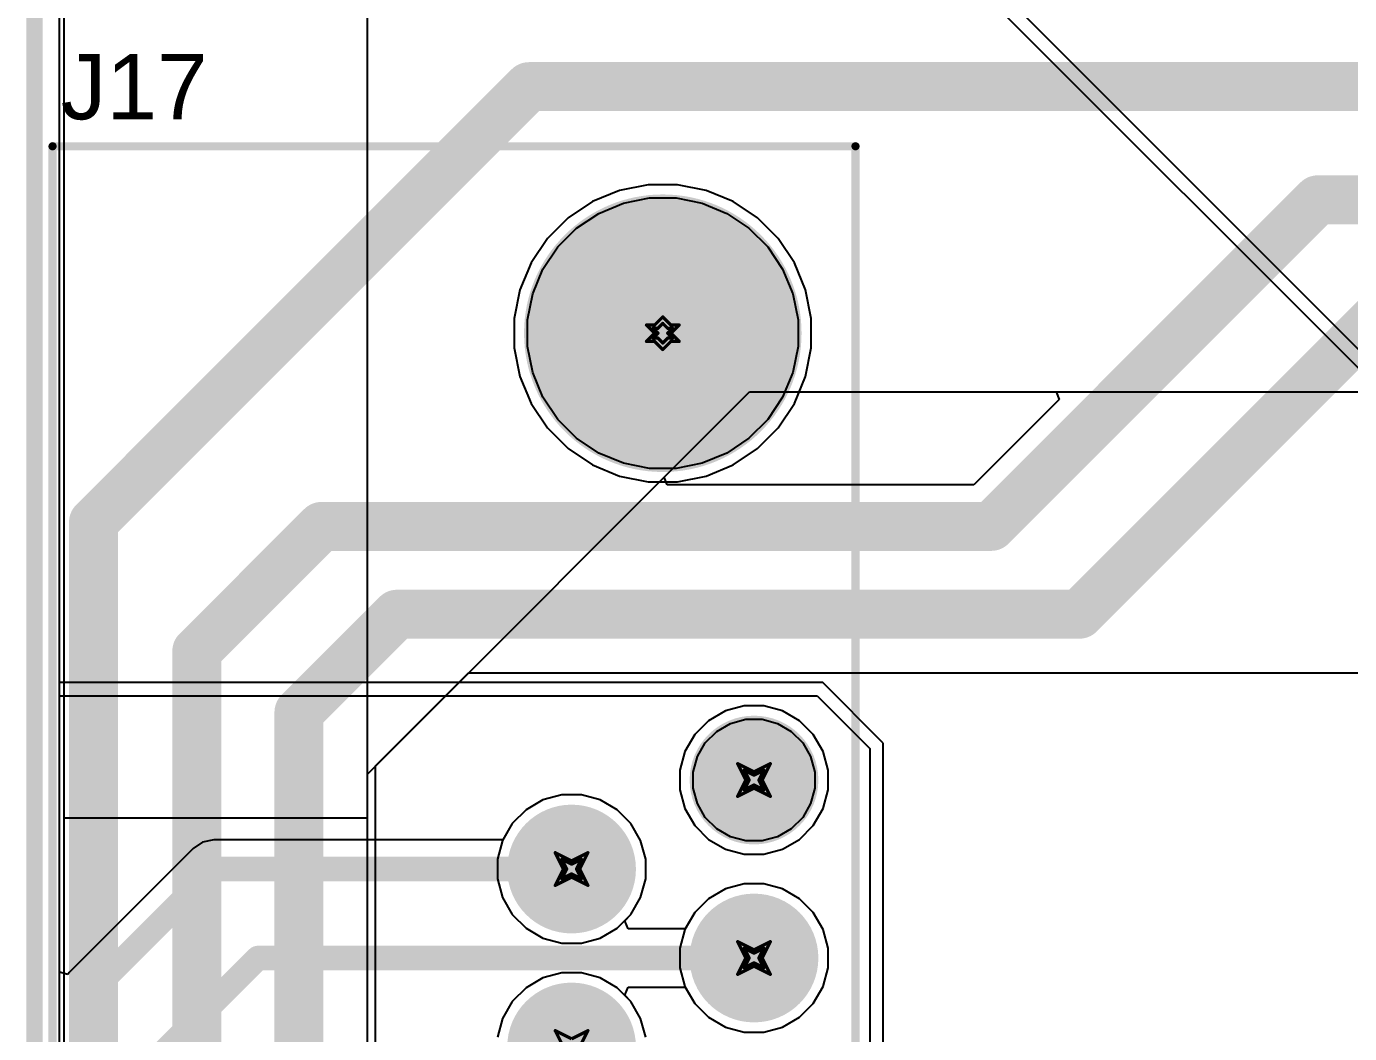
# Model space of a CAD drawing. Header units: inches. Extents: x -7 to 5163, y -3 to 5149.
# Drawn here: x -3.3 to 17.29, y 159.82 to 175.49 of the extents above; entities that cross this region are included whole.
import ezdxf

# ---------------------------------------------------------------- set-up
doc = ezdxf.new("R2010")
doc.units = ezdxf.units.IN
for name, color, linetype in [('Board Outline', 216, 'Continuous'), ('Bottom Layer', 5, 'Continuous'), ('Bottom Solder', 6, 'Continuous'), ('Drill Drawing', 1, 'Continuous'), ('GND', 76, 'Continuous'), ('Multi-Layer', 9, 'Continuous'), ('Pad Holes', 156, 'Continuous'), ('PWR', 16, 'Continuous'), ('Top Layer', 1, 'Continuous'), ('Top Overlay', 2, 'Continuous'), ('Top Solder', 216, 'Continuous')]:
    doc.layers.add(name, color=color, linetype=linetype)
doc.styles.add('Arial', font='', dxfattribs={"height": 0.2})
doc.styles.get('Arial').set_extended_font_data('Arial')

# ---------------------------------------------------------------- blocks, each defined once
blk = doc.blocks.new('A_DF_09_A_KG_T2S_57')
at = {"layer": 'Bottom Layer'}
h = blk.add_hatch(color=5, dxfattribs=at)
edge = h.paths.add_edge_path()
edge.add_arc((-5.54, 1.42), 0.9, 0, 360)
h = blk.add_hatch(color=5, dxfattribs=at)
edge = h.paths.add_edge_path()
edge.add_arc((-2.77, 1.42), 0.9, 0, 360)
h = blk.add_hatch(color=5, dxfattribs=at)
edge = h.paths.add_edge_path()
edge.add_arc((-12.495, 0), 2.058, 0, 360)
h = blk.add_hatch(color=5, dxfattribs=at)
edge = h.paths.add_edge_path()
edge.add_arc((-4.155, -1.42), 0.9, 0, 360)
h = blk.add_hatch(color=5, dxfattribs=at)
edge = h.paths.add_edge_path()
edge.add_arc((-1.385, -1.42), 0.9, 0, 360)
at = {"layer": 'Bottom Solder'}
h = blk.add_hatch(color=6, dxfattribs=at)
edge = h.paths.add_edge_path()
edge.add_arc((-5.54, 1.42), 1.002, 0, 360)
h = blk.add_hatch(color=6, dxfattribs=at)
edge = h.paths.add_edge_path()
edge.add_arc((-2.77, 1.42), 1.002, 0, 360)
h = blk.add_hatch(color=6, dxfattribs=at)
edge = h.paths.add_edge_path()
edge.add_arc((-12.495, 0), 2.16, 0, 360)
h = blk.add_hatch(color=6, dxfattribs=at)
edge = h.paths.add_edge_path()
edge.add_arc((-4.155, -1.42), 1.002, 0, 360)
h = blk.add_hatch(color=6, dxfattribs=at)
edge = h.paths.add_edge_path()
edge.add_arc((-1.385, -1.42), 1.002, 0, 360)
at = {"layer": 'GND'}
h = blk.add_hatch(color=76, dxfattribs=at)
edge = h.paths.add_edge_path()
edge.add_arc((-5.54, 1.42), 0.9, 0, 360)
h = blk.add_hatch(color=76, dxfattribs=at)
edge = h.paths.add_edge_path()
edge.add_arc((-2.77, 1.42), 0.9, 0, 360)
h = blk.add_hatch(color=76, dxfattribs=at)
edge = h.paths.add_edge_path()
edge.add_arc((-12.495, 0), 2.058, 0, 360)
h = blk.add_hatch(color=76, dxfattribs=at)
edge = h.paths.add_edge_path()
edge.add_arc((-4.155, -1.42), 0.9, 0, 360)
h = blk.add_hatch(color=76, dxfattribs=at)
edge = h.paths.add_edge_path()
edge.add_arc((-1.385, -1.42), 0.9, 0, 360)
at = {"layer": 'Multi-Layer'}
h = blk.add_hatch(color=9, dxfattribs=at)
edge = h.paths.add_edge_path()
edge.add_arc((-5.54, 1.42), 0.9, 0, 360)
h = blk.add_hatch(color=9, dxfattribs=at)
edge = h.paths.add_edge_path()
edge.add_arc((-2.77, 1.42), 0.9, 0, 360)
h = blk.add_hatch(color=9, dxfattribs=at)
edge = h.paths.add_edge_path()
edge.add_arc((-12.495, 0), 2.058, 0, 360)
h = blk.add_hatch(color=9, dxfattribs=at)
edge = h.paths.add_edge_path()
edge.add_arc((-4.155, -1.42), 0.9, 0, 360)
h = blk.add_hatch(color=9, dxfattribs=at)
edge = h.paths.add_edge_path()
edge.add_arc((-1.385, -1.42), 0.9, 0, 360)
at = {"layer": 'Pad Holes'}
h = blk.add_hatch(color=7, dxfattribs=at)
edge = h.paths.add_edge_path()
edge.add_arc((-5.54, 1.42), 0.525, 0, 360)
h = blk.add_hatch(color=7, dxfattribs=at)
edge = h.paths.add_edge_path()
edge.add_arc((-2.77, 1.42), 0.525, 0, 360)
h = blk.add_hatch(color=7, dxfattribs=at)
edge = h.paths.add_edge_path()
edge.add_arc((-12.495, 0), 1.55, 0, 360)
h = blk.add_hatch(color=7, dxfattribs=at)
edge = h.paths.add_edge_path()
edge.add_arc((-4.155, -1.42), 0.525, 0, 360)
h = blk.add_hatch(color=7, dxfattribs=at)
edge = h.paths.add_edge_path()
edge.add_arc((-1.385, -1.42), 0.525, 0, 360)
at = {"layer": 'PWR'}
h = blk.add_hatch(color=16, dxfattribs=at)
edge = h.paths.add_edge_path()
edge.add_arc((-5.54, 1.42), 0.9, 0, 360)
h = blk.add_hatch(color=16, dxfattribs=at)
edge = h.paths.add_edge_path()
edge.add_arc((-2.77, 1.42), 0.9, 0, 360)
h = blk.add_hatch(color=16, dxfattribs=at)
edge = h.paths.add_edge_path()
edge.add_arc((-12.495, 0), 2.058, 0, 360)
h = blk.add_hatch(color=16, dxfattribs=at)
edge = h.paths.add_edge_path()
edge.add_arc((-4.155, -1.42), 0.9, 0, 360)
h = blk.add_hatch(color=16, dxfattribs=at)
edge = h.paths.add_edge_path()
edge.add_arc((-1.385, -1.42), 0.9, 0, 360)
at = {"layer": 'Top Layer'}
h = blk.add_hatch(color=1, dxfattribs=at)
edge = h.paths.add_edge_path()
edge.add_arc((-5.54, 1.42), 0.9, 0, 360)
h = blk.add_hatch(color=1, dxfattribs=at)
edge = h.paths.add_edge_path()
edge.add_arc((-2.77, 1.42), 0.9, 0, 360)
h = blk.add_hatch(color=1, dxfattribs=at)
edge = h.paths.add_edge_path()
edge.add_arc((-12.495, 0), 2.058, 0, 360)
h = blk.add_hatch(color=1, dxfattribs=at)
edge = h.paths.add_edge_path()
edge.add_arc((-4.155, -1.42), 0.9, 0, 360)
h = blk.add_hatch(color=1, dxfattribs=at)
edge = h.paths.add_edge_path()
edge.add_arc((-1.385, -1.42), 0.9, 0, 360)
at = {"layer": 'Top Solder'}
h = blk.add_hatch(color=216, dxfattribs=at)
edge = h.paths.add_edge_path()
edge.add_arc((-5.54, 1.42), 1.002, 0, 360)
h = blk.add_hatch(color=216, dxfattribs=at)
edge = h.paths.add_edge_path()
edge.add_arc((-2.77, 1.42), 1.002, 0, 360)
h = blk.add_hatch(color=216, dxfattribs=at)
edge = h.paths.add_edge_path()
edge.add_arc((-12.495, 0), 2.16, 0, 360)
h = blk.add_hatch(color=216, dxfattribs=at)
edge = h.paths.add_edge_path()
edge.add_arc((-4.155, -1.42), 1.002, 0, 360)
h = blk.add_hatch(color=216, dxfattribs=at)
edge = h.paths.add_edge_path()
edge.add_arc((-1.385, -1.42), 1.002, 0, 360)
at = {"layer": 'Top Overlay'}
for points in [[(15.405, 3, 0.127, 0.127, 0), (-15.405, 3, 0.127, 0.127, 0)], [(-15.405, -9.5, 0.127, 0.127, 0), (-15.405, 3, 0.127, 0.127, 0)], [(15.405, -9.5, 0.127, 0.127, 0), (-15.405, -9.5, 0.127, 0.127, 0)]]:
    blk.add_lwpolyline(points, format="xyseb", dxfattribs=at)
for points in [[(-15.437, 3, 0.0635, 0.0635, 1), (-15.373, 3, 0.0635, 0.0635, 1)], [(-15.437, 3, 0.0635, 0.0635, 1), (-15.373, 3, 0.0635, 0.0635, 1)], [(-15.437, -9.5, 0.0635, 0.0635, 1), (-15.373, -9.5, 0.0635, 0.0635, 1)], [(-15.437, -9.5, 0.0635, 0.0635, 1), (-15.373, -9.5, 0.0635, 0.0635, 1)]]:
    blk.add_lwpolyline(points, format="xyseb", close=True, dxfattribs=at)

msp = doc.modelspace()

# ---------------------------------------------------------------- linework, layer by layer
at = {"layer": 'Board Outline'}
msp.add_lwpolyline([(-3.175, 1.629, 0.254, 0.254, 0), (-3.175, 185.698, 0.254, 0.254, 0)], format="xyseb", dxfattribs=at)
at = {"layer": 'Bottom Layer'}
for p, q in [((-2.718, 176.327), (-2.718, 106.718)), ((2.007, 106.718), (2.007, 176.327)), ((-2.718, 176.276), (-2.718, 163.174)), ((2.007, 163.855), (7.954, 169.803)), ((6.626, 168.475), (7.954, 169.803)), ((7.954, 169.803), (11.989, 169.803)), ((7.954, 169.803), (11.989, 169.803)), ((11.989, 169.803), (21.971, 169.803)), ((11.989, 169.803), (12.728, 169.803)), ((12.728, 169.803), (12.777, 169.686)), ((12.777, 169.686), (11.448, 168.357)), ((6.674, 168.357), (6.626, 168.475)), ((11.448, 168.357), (6.674, 168.357)), ((2.134, 163.982), (3.581, 165.43)), ((3.581, 165.43), (18.009, 165.43)), ((7.579, 164.837), (7.315, 164.685)), ((7.872, 164.916), (7.579, 164.837)), ((8.176, 164.916), (7.872, 164.916)), ((8.469, 164.837), (8.176, 164.916)), ((8.733, 164.685), (8.469, 164.837)), ((7.315, 164.685), (7.101, 164.471)), ((7.443, 164.52), (7.659, 164.644)), ((7.659, 164.644), (7.899, 164.709)), ((7.899, 164.709), (8.149, 164.709)), ((8.149, 164.709), (8.389, 164.644)), ((8.389, 164.644), (8.605, 164.52)), ((8.947, 164.471), (8.733, 164.685)), ((7.101, 164.471), (6.949, 164.207)), ((7.266, 164.343), (7.443, 164.52)), ((8.605, 164.52), (8.782, 164.343)), ((9.099, 164.207), (8.947, 164.471)), ((6.949, 164.207), (6.87, 163.914)), ((7.142, 164.127), (7.266, 164.343)), ((8.782, 164.343), (8.906, 164.127)), ((9.178, 163.914), (9.099, 164.207)), ((2.134, 148.234), (2.134, 163.982)), ((7.077, 163.887), (7.142, 164.127)), ((8.906, 164.127), (8.971, 163.887)), ((2.007, 163.174), (2.007, 163.855)), ((6.87, 163.914), (6.87, 163.61)), ((7.077, 163.637), (7.077, 163.887)), ((8.971, 163.887), (8.971, 163.637)), ((9.178, 163.61), (9.178, 163.914)), ((6.87, 163.61), (6.949, 163.317)), ((7.142, 163.397), (7.077, 163.637)), ((8.971, 163.637), (8.906, 163.397)), ((9.099, 163.317), (9.178, 163.61)), ((4.739, 163.452), (4.475, 163.3)), ((5.032, 163.531), (4.739, 163.452)), ((5.336, 163.531), (5.032, 163.531)), ((5.629, 163.452), (5.336, 163.531)), ((5.893, 163.3), (5.629, 163.452)), ((7.266, 163.181), (7.142, 163.397)), ((8.906, 163.397), (8.782, 163.181)), ((-2.718, 163.174), (2.007, 163.174)), ((4.475, 163.3), (4.261, 163.086)), ((6.107, 163.086), (5.893, 163.3)), ((6.949, 163.317), (7.101, 163.053)), ((7.443, 163.004), (7.266, 163.181)), ((8.782, 163.181), (8.605, 163.004)), ((8.947, 163.053), (9.099, 163.317)), ((4.261, 163.086), (4.109, 162.822)), ((6.259, 162.822), (6.107, 163.086)), ((7.101, 163.053), (7.315, 162.839)), ((7.659, 162.88), (7.443, 163.004)), ((8.605, 163.004), (8.389, 162.88)), ((8.733, 162.839), (8.947, 163.053)), ((4.109, 162.822), (4.03, 162.529)), ((6.338, 162.529), (6.259, 162.822)), ((7.315, 162.839), (7.579, 162.687)), ((7.899, 162.815), (7.659, 162.88)), ((8.149, 162.815), (7.899, 162.815)), ((8.389, 162.88), (8.149, 162.815)), ((8.469, 162.687), (8.733, 162.839)), ((4.03, 162.529), (4.03, 162.225)), ((6.338, 162.225), (6.338, 162.529)), ((7.579, 162.687), (7.872, 162.608)), ((7.872, 162.608), (8.176, 162.608)), ((8.176, 162.608), (8.469, 162.687)), ((4.03, 162.225), (4.109, 161.932)), ((6.259, 161.932), (6.338, 162.225)), ((7.872, 162.146), (7.579, 162.067)), ((8.176, 162.146), (7.872, 162.146)), ((8.469, 162.067), (8.176, 162.146)), ((4.109, 161.932), (4.261, 161.668)), ((6.107, 161.668), (6.259, 161.932)), ((7.315, 161.915), (7.101, 161.701)), ((7.579, 162.067), (7.315, 161.915)), ((8.733, 161.915), (8.469, 162.067)), ((8.947, 161.701), (8.733, 161.915)), ((7.101, 161.701), (6.949, 161.437)), ((9.099, 161.437), (8.947, 161.701)), ((4.261, 161.668), (4.475, 161.454)), ((5.893, 161.454), (6.107, 161.668)), ((4.475, 161.454), (4.739, 161.302)), ((4.739, 161.302), (5.032, 161.223)), ((5.336, 161.223), (5.629, 161.302)), ((5.629, 161.302), (5.893, 161.454)), ((6.949, 161.437), (6.87, 161.144)), ((9.178, 161.144), (9.099, 161.437)), ((5.032, 161.223), (5.336, 161.223)), ((6.87, 161.144), (6.87, 160.84)), ((9.178, 160.84), (9.178, 161.144)), ((4.739, 160.682), (4.475, 160.53)), ((5.032, 160.761), (4.739, 160.682)), ((5.336, 160.761), (5.032, 160.761)), ((5.629, 160.682), (5.336, 160.761)), ((5.893, 160.53), (5.629, 160.682)), ((6.87, 160.84), (6.949, 160.547)), ((9.099, 160.547), (9.178, 160.84)), ((4.475, 160.53), (4.261, 160.316)), ((6.107, 160.316), (5.893, 160.53)), ((6.949, 160.547), (7.101, 160.283)), ((8.947, 160.283), (9.099, 160.547)), ((4.261, 160.316), (4.109, 160.052)), ((6.259, 160.052), (6.107, 160.316)), ((7.101, 160.283), (7.315, 160.069)), ((8.733, 160.069), (8.947, 160.283)), ((4.109, 160.052), (4.03, 159.759)), ((6.338, 159.759), (6.259, 160.052)), ((7.315, 160.069), (7.579, 159.917)), ((8.469, 159.917), (8.733, 160.069)), ((7.579, 159.917), (7.872, 159.838)), ((7.872, 159.838), (8.176, 159.838)), ((8.176, 159.838), (8.469, 159.917))]:
    msp.add_line(p, q, dxfattribs=at)
for points in [[(-2.259, 167.776, 0.762, 0.762, 0), (4.52, 174.555, 0.762, 0.762, 0)], [(4.52, 174.555, 0.762, 0.762, 0), (27.808, 174.555, 0.762, 0.762, 0)], [(11.717, 167.71, 0.762, 0.762, 0), (16.8, 172.793, 0.762, 0.762, 0)], [(16.8, 172.793, 0.762, 0.762, 0), (34.179, 172.793, 0.762, 0.762, 0)], [(13.089, 166.343, 0.762, 0.762, 0), (17.79, 171.044, 0.762, 0.762, 0)], [(-2.259, 106.894, 0.762, 0.762, 0), (-2.259, 167.776, 0.762, 0.762, 0)], [(-0.65, 165.768, 0.762, 0.762, 0), (1.291, 167.71, 0.762, 0.762, 0)], [(1.291, 167.71, 0.762, 0.762, 0), (11.717, 167.71, 0.762, 0.762, 0)], [(0.939, 164.817, 0.762, 0.762, 0), (2.466, 166.343, 0.762, 0.762, 0)], [(2.466, 166.343, 0.762, 0.762, 0), (13.089, 166.343, 0.762, 0.762, 0)], [(-0.65, 107.615, 0.762, 0.762, 0), (-0.65, 165.768, 0.762, 0.762, 0)], [(0.939, 108.098, 0.762, 0.762, 0), (0.939, 164.817, 0.762, 0.762, 0)]]:
    msp.add_lwpolyline(points, format="xyseb", dxfattribs=at)
for points in [[(4.33, 174.555, 0.381, 0.381, 1), (4.711, 174.555, 0.381, 0.381, 1)], [(4.33, 174.555, 0.381, 0.381, 1), (4.711, 174.555, 0.381, 0.381, 1)], [(16.609, 172.793, 0.381, 0.381, 1), (16.99, 172.793, 0.381, 0.381, 1)], [(16.609, 172.793, 0.381, 0.381, 1), (16.99, 172.793, 0.381, 0.381, 1)], [(-2.449, 167.776, 0.381, 0.381, 1), (-2.068, 167.776, 0.381, 0.381, 1)], [(-2.449, 167.776, 0.381, 0.381, 1), (-2.068, 167.776, 0.381, 0.381, 1)], [(1.101, 167.71, 0.381, 0.381, 1), (1.482, 167.71, 0.381, 0.381, 1)], [(1.101, 167.71, 0.381, 0.381, 1), (1.482, 167.71, 0.381, 0.381, 1)], [(11.526, 167.71, 0.381, 0.381, 1), (11.907, 167.71, 0.381, 0.381, 1)], [(11.526, 167.71, 0.381, 0.381, 1), (11.907, 167.71, 0.381, 0.381, 1)], [(2.275, 166.343, 0.381, 0.381, 1), (2.656, 166.343, 0.381, 0.381, 1)], [(2.275, 166.343, 0.381, 0.381, 1), (2.656, 166.343, 0.381, 0.381, 1)], [(12.899, 166.343, 0.381, 0.381, 1), (13.28, 166.343, 0.381, 0.381, 1)], [(12.899, 166.343, 0.381, 0.381, 1), (13.28, 166.343, 0.381, 0.381, 1)], [(-0.841, 165.768, 0.381, 0.381, 1), (-0.46, 165.768, 0.381, 0.381, 1)], [(-0.841, 165.768, 0.381, 0.381, 1), (-0.46, 165.768, 0.381, 0.381, 1)], [(0.749, 164.817, 0.381, 0.381, 1), (1.13, 164.817, 0.381, 0.381, 1)], [(0.749, 164.817, 0.381, 0.381, 1), (1.13, 164.817, 0.381, 0.381, 1)]]:
    msp.add_lwpolyline(points, format="xyseb", close=True, dxfattribs=at)
at = {"layer": 'Drill Drawing'}
for points in [[(6.477, 170.844, 0.0508, 0.0508, 0), (6.604, 170.971, 0.0508, 0.0508, 0)], [(6.604, 170.971, 0.0508, 0.0508, 0), (6.731, 170.844, 0.0508, 0.0508, 0)], [(6.35, 170.844, 0.0508, 0.0508, 0), (6.477, 170.717, 0.0508, 0.0508, 0)], [(6.35, 170.844, 0.0508, 0.0508, 0), (6.477, 170.844, 0.0508, 0.0508, 0)], [(6.452, 170.793, 0.0508, 0.0508, 0), (6.528, 170.717, 0.0508, 0.0508, 0)], [(6.452, 170.793, 0.0508, 0.0508, 0), (6.528, 170.793, 0.0508, 0.0508, 0)], [(6.528, 170.793, 0.0508, 0.0508, 0), (6.604, 170.869, 0.0508, 0.0508, 0)], [(6.604, 170.869, 0.0508, 0.0508, 0), (6.68, 170.793, 0.0508, 0.0508, 0)], [(6.68, 170.793, 0.0508, 0.0508, 0), (6.756, 170.793, 0.0508, 0.0508, 0)], [(6.68, 170.717, 0.0508, 0.0508, 0), (6.756, 170.793, 0.0508, 0.0508, 0)], [(6.731, 170.844, 0.0508, 0.0508, 0), (6.858, 170.844, 0.0508, 0.0508, 0)], [(6.731, 170.717, 0.0508, 0.0508, 0), (6.858, 170.844, 0.0508, 0.0508, 0)], [(6.35, 170.59, 0.0508, 0.0508, 0), (6.477, 170.717, 0.0508, 0.0508, 0)], [(6.35, 170.59, 0.0508, 0.0508, 0), (6.477, 170.59, 0.0508, 0.0508, 0)], [(6.452, 170.641, 0.0508, 0.0508, 0), (6.528, 170.717, 0.0508, 0.0508, 0)], [(6.452, 170.641, 0.0508, 0.0508, 0), (6.528, 170.641, 0.0508, 0.0508, 0)], [(6.477, 170.59, 0.0508, 0.0508, 0), (6.604, 170.463, 0.0508, 0.0508, 0)], [(6.528, 170.641, 0.0508, 0.0508, 0), (6.604, 170.565, 0.0508, 0.0508, 0)], [(6.604, 170.565, 0.0508, 0.0508, 0), (6.68, 170.641, 0.0508, 0.0508, 0)], [(6.604, 170.463, 0.0508, 0.0508, 0), (6.731, 170.59, 0.0508, 0.0508, 0)], [(6.68, 170.717, 0.0508, 0.0508, 0), (6.756, 170.641, 0.0508, 0.0508, 0)], [(6.68, 170.641, 0.0508, 0.0508, 0), (6.756, 170.641, 0.0508, 0.0508, 0)], [(6.731, 170.717, 0.0508, 0.0508, 0), (6.858, 170.59, 0.0508, 0.0508, 0)], [(6.731, 170.59, 0.0508, 0.0508, 0), (6.858, 170.59, 0.0508, 0.0508, 0)], [(7.77, 164.016, 0.0508, 0.0508, 0), (8.024, 163.889, 0.0508, 0.0508, 0)], [(7.77, 164.016, 0.0508, 0.0508, 0), (7.897, 163.762, 0.0508, 0.0508, 0)], [(8.024, 163.889, 0.0508, 0.0508, 0), (8.278, 164.016, 0.0508, 0.0508, 0)], [(8.151, 163.762, 0.0508, 0.0508, 0), (8.278, 164.016, 0.0508, 0.0508, 0)], [(7.77, 163.508, 0.0508, 0.0508, 0), (7.897, 163.762, 0.0508, 0.0508, 0)], [(7.872, 163.914, 0.0508, 0.0508, 0), (8.024, 163.838, 0.0508, 0.0508, 0)], [(7.872, 163.914, 0.0508, 0.0508, 0), (7.948, 163.762, 0.0508, 0.0508, 0)], [(7.872, 163.61, 0.0508, 0.0508, 0), (7.948, 163.762, 0.0508, 0.0508, 0)], [(8.024, 163.838, 0.0508, 0.0508, 0), (8.176, 163.914, 0.0508, 0.0508, 0)], [(8.1, 163.762, 0.0508, 0.0508, 0), (8.176, 163.914, 0.0508, 0.0508, 0)], [(8.1, 163.762, 0.0508, 0.0508, 0), (8.176, 163.61, 0.0508, 0.0508, 0)], [(8.151, 163.762, 0.0508, 0.0508, 0), (8.278, 163.508, 0.0508, 0.0508, 0)], [(7.77, 163.508, 0.0508, 0.0508, 0), (8.024, 163.635, 0.0508, 0.0508, 0)], [(7.872, 163.61, 0.0508, 0.0508, 0), (8.024, 163.686, 0.0508, 0.0508, 0)], [(8.024, 163.686, 0.0508, 0.0508, 0), (8.176, 163.61, 0.0508, 0.0508, 0)], [(8.024, 163.635, 0.0508, 0.0508, 0), (8.278, 163.508, 0.0508, 0.0508, 0)], [(4.93, 162.631, 0.0508, 0.0508, 0), (5.184, 162.504, 0.0508, 0.0508, 0)], [(4.93, 162.631, 0.0508, 0.0508, 0), (5.057, 162.377, 0.0508, 0.0508, 0)], [(5.032, 162.529, 0.0508, 0.0508, 0), (5.184, 162.453, 0.0508, 0.0508, 0)], [(5.032, 162.529, 0.0508, 0.0508, 0), (5.108, 162.377, 0.0508, 0.0508, 0)], [(5.184, 162.504, 0.0508, 0.0508, 0), (5.438, 162.631, 0.0508, 0.0508, 0)], [(5.184, 162.453, 0.0508, 0.0508, 0), (5.336, 162.529, 0.0508, 0.0508, 0)], [(5.26, 162.377, 0.0508, 0.0508, 0), (5.336, 162.529, 0.0508, 0.0508, 0)], [(5.311, 162.377, 0.0508, 0.0508, 0), (5.438, 162.631, 0.0508, 0.0508, 0)], [(4.93, 162.123, 0.0508, 0.0508, 0), (5.057, 162.377, 0.0508, 0.0508, 0)], [(5.032, 162.225, 0.0508, 0.0508, 0), (5.108, 162.377, 0.0508, 0.0508, 0)], [(5.032, 162.225, 0.0508, 0.0508, 0), (5.184, 162.301, 0.0508, 0.0508, 0)], [(5.184, 162.301, 0.0508, 0.0508, 0), (5.336, 162.225, 0.0508, 0.0508, 0)], [(5.26, 162.377, 0.0508, 0.0508, 0), (5.336, 162.225, 0.0508, 0.0508, 0)], [(5.311, 162.377, 0.0508, 0.0508, 0), (5.438, 162.123, 0.0508, 0.0508, 0)], [(4.93, 162.123, 0.0508, 0.0508, 0), (5.184, 162.25, 0.0508, 0.0508, 0)], [(5.184, 162.25, 0.0508, 0.0508, 0), (5.438, 162.123, 0.0508, 0.0508, 0)], [(7.77, 161.246, 0.0508, 0.0508, 0), (8.024, 161.119, 0.0508, 0.0508, 0)], [(7.77, 161.246, 0.0508, 0.0508, 0), (7.897, 160.992, 0.0508, 0.0508, 0)], [(7.872, 161.144, 0.0508, 0.0508, 0), (8.024, 161.068, 0.0508, 0.0508, 0)], [(7.872, 161.144, 0.0508, 0.0508, 0), (7.948, 160.992, 0.0508, 0.0508, 0)], [(8.024, 161.119, 0.0508, 0.0508, 0), (8.278, 161.246, 0.0508, 0.0508, 0)], [(8.024, 161.068, 0.0508, 0.0508, 0), (8.176, 161.144, 0.0508, 0.0508, 0)], [(8.1, 160.992, 0.0508, 0.0508, 0), (8.176, 161.144, 0.0508, 0.0508, 0)], [(8.151, 160.992, 0.0508, 0.0508, 0), (8.278, 161.246, 0.0508, 0.0508, 0)], [(7.77, 160.738, 0.0508, 0.0508, 0), (7.897, 160.992, 0.0508, 0.0508, 0)], [(7.77, 160.738, 0.0508, 0.0508, 0), (8.024, 160.865, 0.0508, 0.0508, 0)], [(7.872, 160.84, 0.0508, 0.0508, 0), (7.948, 160.992, 0.0508, 0.0508, 0)], [(7.872, 160.84, 0.0508, 0.0508, 0), (8.024, 160.916, 0.0508, 0.0508, 0)], [(8.024, 160.916, 0.0508, 0.0508, 0), (8.176, 160.84, 0.0508, 0.0508, 0)], [(8.024, 160.865, 0.0508, 0.0508, 0), (8.278, 160.738, 0.0508, 0.0508, 0)], [(8.1, 160.992, 0.0508, 0.0508, 0), (8.176, 160.84, 0.0508, 0.0508, 0)], [(8.151, 160.992, 0.0508, 0.0508, 0), (8.278, 160.738, 0.0508, 0.0508, 0)], [(4.93, 159.861, 0.0508, 0.0508, 0), (5.184, 159.734, 0.0508, 0.0508, 0)], [(4.93, 159.861, 0.0508, 0.0508, 0), (5.057, 159.607, 0.0508, 0.0508, 0)], [(5.184, 159.734, 0.0508, 0.0508, 0), (5.438, 159.861, 0.0508, 0.0508, 0)], [(5.311, 159.607, 0.0508, 0.0508, 0), (5.438, 159.861, 0.0508, 0.0508, 0)]]:
    msp.add_lwpolyline(points, format="xyseb", dxfattribs=at)
for points in [[(6.591, 170.971, 0.0254, 0.0254, 1), (6.617, 170.971, 0.0254, 0.0254, 1)], [(6.591, 170.971, 0.0254, 0.0254, 1), (6.617, 170.971, 0.0254, 0.0254, 1)], [(6.337, 170.844, 0.0254, 0.0254, 1), (6.363, 170.844, 0.0254, 0.0254, 1)], [(6.337, 170.844, 0.0254, 0.0254, 1), (6.363, 170.844, 0.0254, 0.0254, 1)], [(6.439, 170.793, 0.0254, 0.0254, 1), (6.464, 170.793, 0.0254, 0.0254, 1)], [(6.439, 170.793, 0.0254, 0.0254, 1), (6.464, 170.793, 0.0254, 0.0254, 1)], [(6.464, 170.844, 0.0254, 0.0254, 1), (6.49, 170.844, 0.0254, 0.0254, 1)], [(6.464, 170.844, 0.0254, 0.0254, 1), (6.49, 170.844, 0.0254, 0.0254, 1)], [(6.515, 170.793, 0.0254, 0.0254, 1), (6.541, 170.793, 0.0254, 0.0254, 1)], [(6.515, 170.793, 0.0254, 0.0254, 1), (6.541, 170.793, 0.0254, 0.0254, 1)], [(6.591, 170.869, 0.0254, 0.0254, 1), (6.617, 170.869, 0.0254, 0.0254, 1)], [(6.591, 170.869, 0.0254, 0.0254, 1), (6.617, 170.869, 0.0254, 0.0254, 1)], [(6.668, 170.793, 0.0254, 0.0254, 1), (6.693, 170.793, 0.0254, 0.0254, 1)], [(6.668, 170.793, 0.0254, 0.0254, 1), (6.693, 170.793, 0.0254, 0.0254, 1)], [(6.718, 170.844, 0.0254, 0.0254, 1), (6.744, 170.844, 0.0254, 0.0254, 1)], [(6.718, 170.844, 0.0254, 0.0254, 1), (6.744, 170.844, 0.0254, 0.0254, 1)], [(6.744, 170.793, 0.0254, 0.0254, 1), (6.769, 170.793, 0.0254, 0.0254, 1)], [(6.744, 170.793, 0.0254, 0.0254, 1), (6.769, 170.793, 0.0254, 0.0254, 1)], [(6.845, 170.844, 0.0254, 0.0254, 1), (6.871, 170.844, 0.0254, 0.0254, 1)], [(6.845, 170.844, 0.0254, 0.0254, 1), (6.871, 170.844, 0.0254, 0.0254, 1)], [(6.337, 170.59, 0.0254, 0.0254, 1), (6.363, 170.59, 0.0254, 0.0254, 1)], [(6.337, 170.59, 0.0254, 0.0254, 1), (6.363, 170.59, 0.0254, 0.0254, 1)], [(6.439, 170.641, 0.0254, 0.0254, 1), (6.464, 170.641, 0.0254, 0.0254, 1)], [(6.439, 170.641, 0.0254, 0.0254, 1), (6.464, 170.641, 0.0254, 0.0254, 1)], [(6.464, 170.717, 0.0254, 0.0254, 1), (6.49, 170.717, 0.0254, 0.0254, 1)], [(6.464, 170.717, 0.0254, 0.0254, 1), (6.49, 170.717, 0.0254, 0.0254, 1)], [(6.464, 170.59, 0.0254, 0.0254, 1), (6.49, 170.59, 0.0254, 0.0254, 1)], [(6.464, 170.59, 0.0254, 0.0254, 1), (6.49, 170.59, 0.0254, 0.0254, 1)], [(6.515, 170.717, 0.0254, 0.0254, 1), (6.541, 170.717, 0.0254, 0.0254, 1)], [(6.515, 170.717, 0.0254, 0.0254, 1), (6.541, 170.717, 0.0254, 0.0254, 1)], [(6.515, 170.641, 0.0254, 0.0254, 1), (6.541, 170.641, 0.0254, 0.0254, 1)], [(6.515, 170.641, 0.0254, 0.0254, 1), (6.541, 170.641, 0.0254, 0.0254, 1)], [(6.591, 170.565, 0.0254, 0.0254, 1), (6.617, 170.565, 0.0254, 0.0254, 1)], [(6.591, 170.565, 0.0254, 0.0254, 1), (6.617, 170.565, 0.0254, 0.0254, 1)], [(6.668, 170.717, 0.0254, 0.0254, 1), (6.693, 170.717, 0.0254, 0.0254, 1)], [(6.668, 170.717, 0.0254, 0.0254, 1), (6.693, 170.717, 0.0254, 0.0254, 1)], [(6.668, 170.641, 0.0254, 0.0254, 1), (6.693, 170.641, 0.0254, 0.0254, 1)], [(6.668, 170.641, 0.0254, 0.0254, 1), (6.693, 170.641, 0.0254, 0.0254, 1)], [(6.718, 170.717, 0.0254, 0.0254, 1), (6.744, 170.717, 0.0254, 0.0254, 1)], [(6.718, 170.717, 0.0254, 0.0254, 1), (6.744, 170.717, 0.0254, 0.0254, 1)], [(6.718, 170.59, 0.0254, 0.0254, 1), (6.744, 170.59, 0.0254, 0.0254, 1)], [(6.718, 170.59, 0.0254, 0.0254, 1), (6.744, 170.59, 0.0254, 0.0254, 1)], [(6.744, 170.641, 0.0254, 0.0254, 1), (6.769, 170.641, 0.0254, 0.0254, 1)], [(6.744, 170.641, 0.0254, 0.0254, 1), (6.769, 170.641, 0.0254, 0.0254, 1)], [(6.845, 170.59, 0.0254, 0.0254, 1), (6.871, 170.59, 0.0254, 0.0254, 1)], [(6.845, 170.59, 0.0254, 0.0254, 1), (6.871, 170.59, 0.0254, 0.0254, 1)], [(6.591, 170.463, 0.0254, 0.0254, 1), (6.617, 170.463, 0.0254, 0.0254, 1)], [(6.591, 170.463, 0.0254, 0.0254, 1), (6.617, 170.463, 0.0254, 0.0254, 1)], [(7.757, 164.016, 0.0254, 0.0254, 1), (7.783, 164.016, 0.0254, 0.0254, 1)], [(7.757, 164.016, 0.0254, 0.0254, 1), (7.783, 164.016, 0.0254, 0.0254, 1)], [(8.265, 164.016, 0.0254, 0.0254, 1), (8.291, 164.016, 0.0254, 0.0254, 1)], [(8.265, 164.016, 0.0254, 0.0254, 1), (8.291, 164.016, 0.0254, 0.0254, 1)], [(7.859, 163.914, 0.0254, 0.0254, 1), (7.884, 163.914, 0.0254, 0.0254, 1)], [(7.859, 163.914, 0.0254, 0.0254, 1), (7.884, 163.914, 0.0254, 0.0254, 1)], [(7.884, 163.762, 0.0254, 0.0254, 1), (7.91, 163.762, 0.0254, 0.0254, 1)], [(7.884, 163.762, 0.0254, 0.0254, 1), (7.91, 163.762, 0.0254, 0.0254, 1)], [(7.935, 163.762, 0.0254, 0.0254, 1), (7.961, 163.762, 0.0254, 0.0254, 1)], [(7.935, 163.762, 0.0254, 0.0254, 1), (7.961, 163.762, 0.0254, 0.0254, 1)], [(8.011, 163.889, 0.0254, 0.0254, 1), (8.037, 163.889, 0.0254, 0.0254, 1)], [(8.011, 163.889, 0.0254, 0.0254, 1), (8.037, 163.889, 0.0254, 0.0254, 1)], [(8.011, 163.838, 0.0254, 0.0254, 1), (8.037, 163.838, 0.0254, 0.0254, 1)], [(8.011, 163.838, 0.0254, 0.0254, 1), (8.037, 163.838, 0.0254, 0.0254, 1)], [(8.088, 163.762, 0.0254, 0.0254, 1), (8.113, 163.762, 0.0254, 0.0254, 1)], [(8.088, 163.762, 0.0254, 0.0254, 1), (8.113, 163.762, 0.0254, 0.0254, 1)], [(8.138, 163.762, 0.0254, 0.0254, 1), (8.164, 163.762, 0.0254, 0.0254, 1)], [(8.138, 163.762, 0.0254, 0.0254, 1), (8.164, 163.762, 0.0254, 0.0254, 1)], [(8.164, 163.914, 0.0254, 0.0254, 1), (8.189, 163.914, 0.0254, 0.0254, 1)], [(8.164, 163.914, 0.0254, 0.0254, 1), (8.189, 163.914, 0.0254, 0.0254, 1)], [(7.859, 163.61, 0.0254, 0.0254, 1), (7.884, 163.61, 0.0254, 0.0254, 1)], [(7.859, 163.61, 0.0254, 0.0254, 1), (7.884, 163.61, 0.0254, 0.0254, 1)], [(8.011, 163.686, 0.0254, 0.0254, 1), (8.037, 163.686, 0.0254, 0.0254, 1)], [(8.011, 163.686, 0.0254, 0.0254, 1), (8.037, 163.686, 0.0254, 0.0254, 1)], [(8.011, 163.635, 0.0254, 0.0254, 1), (8.037, 163.635, 0.0254, 0.0254, 1)], [(8.011, 163.635, 0.0254, 0.0254, 1), (8.037, 163.635, 0.0254, 0.0254, 1)], [(8.164, 163.61, 0.0254, 0.0254, 1), (8.189, 163.61, 0.0254, 0.0254, 1)], [(8.164, 163.61, 0.0254, 0.0254, 1), (8.189, 163.61, 0.0254, 0.0254, 1)], [(7.757, 163.508, 0.0254, 0.0254, 1), (7.783, 163.508, 0.0254, 0.0254, 1)], [(7.757, 163.508, 0.0254, 0.0254, 1), (7.783, 163.508, 0.0254, 0.0254, 1)], [(8.265, 163.508, 0.0254, 0.0254, 1), (8.291, 163.508, 0.0254, 0.0254, 1)], [(8.265, 163.508, 0.0254, 0.0254, 1), (8.291, 163.508, 0.0254, 0.0254, 1)], [(4.917, 162.631, 0.0254, 0.0254, 1), (4.943, 162.631, 0.0254, 0.0254, 1)], [(4.917, 162.631, 0.0254, 0.0254, 1), (4.943, 162.631, 0.0254, 0.0254, 1)], [(5.019, 162.529, 0.0254, 0.0254, 1), (5.044, 162.529, 0.0254, 0.0254, 1)], [(5.019, 162.529, 0.0254, 0.0254, 1), (5.044, 162.529, 0.0254, 0.0254, 1)], [(5.171, 162.504, 0.0254, 0.0254, 1), (5.197, 162.504, 0.0254, 0.0254, 1)], [(5.171, 162.504, 0.0254, 0.0254, 1), (5.197, 162.504, 0.0254, 0.0254, 1)], [(5.324, 162.529, 0.0254, 0.0254, 1), (5.349, 162.529, 0.0254, 0.0254, 1)], [(5.324, 162.529, 0.0254, 0.0254, 1), (5.349, 162.529, 0.0254, 0.0254, 1)], [(5.425, 162.631, 0.0254, 0.0254, 1), (5.451, 162.631, 0.0254, 0.0254, 1)], [(5.425, 162.631, 0.0254, 0.0254, 1), (5.451, 162.631, 0.0254, 0.0254, 1)], [(5.044, 162.377, 0.0254, 0.0254, 1), (5.07, 162.377, 0.0254, 0.0254, 1)], [(5.044, 162.377, 0.0254, 0.0254, 1), (5.07, 162.377, 0.0254, 0.0254, 1)], [(5.095, 162.377, 0.0254, 0.0254, 1), (5.121, 162.377, 0.0254, 0.0254, 1)], [(5.095, 162.377, 0.0254, 0.0254, 1), (5.121, 162.377, 0.0254, 0.0254, 1)], [(5.171, 162.453, 0.0254, 0.0254, 1), (5.197, 162.453, 0.0254, 0.0254, 1)], [(5.171, 162.453, 0.0254, 0.0254, 1), (5.197, 162.453, 0.0254, 0.0254, 1)], [(5.171, 162.301, 0.0254, 0.0254, 1), (5.197, 162.301, 0.0254, 0.0254, 1)], [(5.171, 162.301, 0.0254, 0.0254, 1), (5.197, 162.301, 0.0254, 0.0254, 1)], [(5.248, 162.377, 0.0254, 0.0254, 1), (5.273, 162.377, 0.0254, 0.0254, 1)], [(5.248, 162.377, 0.0254, 0.0254, 1), (5.273, 162.377, 0.0254, 0.0254, 1)], [(5.298, 162.377, 0.0254, 0.0254, 1), (5.324, 162.377, 0.0254, 0.0254, 1)], [(5.298, 162.377, 0.0254, 0.0254, 1), (5.324, 162.377, 0.0254, 0.0254, 1)], [(4.917, 162.123, 0.0254, 0.0254, 1), (4.943, 162.123, 0.0254, 0.0254, 1)], [(4.917, 162.123, 0.0254, 0.0254, 1), (4.943, 162.123, 0.0254, 0.0254, 1)], [(5.019, 162.225, 0.0254, 0.0254, 1), (5.044, 162.225, 0.0254, 0.0254, 1)], [(5.019, 162.225, 0.0254, 0.0254, 1), (5.044, 162.225, 0.0254, 0.0254, 1)], [(5.171, 162.25, 0.0254, 0.0254, 1), (5.197, 162.25, 0.0254, 0.0254, 1)], [(5.171, 162.25, 0.0254, 0.0254, 1), (5.197, 162.25, 0.0254, 0.0254, 1)], [(5.324, 162.225, 0.0254, 0.0254, 1), (5.349, 162.225, 0.0254, 0.0254, 1)], [(5.324, 162.225, 0.0254, 0.0254, 1), (5.349, 162.225, 0.0254, 0.0254, 1)], [(5.425, 162.123, 0.0254, 0.0254, 1), (5.451, 162.123, 0.0254, 0.0254, 1)], [(5.425, 162.123, 0.0254, 0.0254, 1), (5.451, 162.123, 0.0254, 0.0254, 1)], [(7.757, 161.246, 0.0254, 0.0254, 1), (7.783, 161.246, 0.0254, 0.0254, 1)], [(7.757, 161.246, 0.0254, 0.0254, 1), (7.783, 161.246, 0.0254, 0.0254, 1)], [(7.859, 161.144, 0.0254, 0.0254, 1), (7.884, 161.144, 0.0254, 0.0254, 1)], [(7.859, 161.144, 0.0254, 0.0254, 1), (7.884, 161.144, 0.0254, 0.0254, 1)], [(8.011, 161.119, 0.0254, 0.0254, 1), (8.037, 161.119, 0.0254, 0.0254, 1)], [(8.011, 161.119, 0.0254, 0.0254, 1), (8.037, 161.119, 0.0254, 0.0254, 1)], [(8.011, 161.068, 0.0254, 0.0254, 1), (8.037, 161.068, 0.0254, 0.0254, 1)], [(8.011, 161.068, 0.0254, 0.0254, 1), (8.037, 161.068, 0.0254, 0.0254, 1)], [(8.164, 161.144, 0.0254, 0.0254, 1), (8.189, 161.144, 0.0254, 0.0254, 1)], [(8.164, 161.144, 0.0254, 0.0254, 1), (8.189, 161.144, 0.0254, 0.0254, 1)], [(8.265, 161.246, 0.0254, 0.0254, 1), (8.291, 161.246, 0.0254, 0.0254, 1)], [(8.265, 161.246, 0.0254, 0.0254, 1), (8.291, 161.246, 0.0254, 0.0254, 1)], [(7.859, 160.84, 0.0254, 0.0254, 1), (7.884, 160.84, 0.0254, 0.0254, 1)], [(7.859, 160.84, 0.0254, 0.0254, 1), (7.884, 160.84, 0.0254, 0.0254, 1)], [(7.884, 160.992, 0.0254, 0.0254, 1), (7.91, 160.992, 0.0254, 0.0254, 1)], [(7.884, 160.992, 0.0254, 0.0254, 1), (7.91, 160.992, 0.0254, 0.0254, 1)], [(7.935, 160.992, 0.0254, 0.0254, 1), (7.961, 160.992, 0.0254, 0.0254, 1)], [(7.935, 160.992, 0.0254, 0.0254, 1), (7.961, 160.992, 0.0254, 0.0254, 1)], [(8.011, 160.916, 0.0254, 0.0254, 1), (8.037, 160.916, 0.0254, 0.0254, 1)], [(8.011, 160.916, 0.0254, 0.0254, 1), (8.037, 160.916, 0.0254, 0.0254, 1)], [(8.011, 160.865, 0.0254, 0.0254, 1), (8.037, 160.865, 0.0254, 0.0254, 1)], [(8.011, 160.865, 0.0254, 0.0254, 1), (8.037, 160.865, 0.0254, 0.0254, 1)], [(8.088, 160.992, 0.0254, 0.0254, 1), (8.113, 160.992, 0.0254, 0.0254, 1)], [(8.088, 160.992, 0.0254, 0.0254, 1), (8.113, 160.992, 0.0254, 0.0254, 1)], [(8.138, 160.992, 0.0254, 0.0254, 1), (8.164, 160.992, 0.0254, 0.0254, 1)], [(8.138, 160.992, 0.0254, 0.0254, 1), (8.164, 160.992, 0.0254, 0.0254, 1)], [(8.164, 160.84, 0.0254, 0.0254, 1), (8.189, 160.84, 0.0254, 0.0254, 1)], [(8.164, 160.84, 0.0254, 0.0254, 1), (8.189, 160.84, 0.0254, 0.0254, 1)], [(7.757, 160.738, 0.0254, 0.0254, 1), (7.783, 160.738, 0.0254, 0.0254, 1)], [(7.757, 160.738, 0.0254, 0.0254, 1), (7.783, 160.738, 0.0254, 0.0254, 1)], [(8.265, 160.738, 0.0254, 0.0254, 1), (8.291, 160.738, 0.0254, 0.0254, 1)], [(8.265, 160.738, 0.0254, 0.0254, 1), (8.291, 160.738, 0.0254, 0.0254, 1)], [(4.917, 159.861, 0.0254, 0.0254, 1), (4.943, 159.861, 0.0254, 0.0254, 1)], [(4.917, 159.861, 0.0254, 0.0254, 1), (4.943, 159.861, 0.0254, 0.0254, 1)], [(5.425, 159.861, 0.0254, 0.0254, 1), (5.451, 159.861, 0.0254, 0.0254, 1)], [(5.425, 159.861, 0.0254, 0.0254, 1), (5.451, 159.861, 0.0254, 0.0254, 1)]]:
    msp.add_lwpolyline(points, format="xyseb", close=True, dxfattribs=at)
at = {"layer": 'GND'}
for p, q in [((-2.787, 1.629), (-2.787, 185.698)), ((4.739, 163.452), (4.475, 163.3)), ((5.032, 163.531), (4.739, 163.452)), ((5.336, 163.531), (5.032, 163.531)), ((5.629, 163.452), (5.336, 163.531)), ((5.893, 163.3), (5.629, 163.452)), ((4.475, 163.3), (4.261, 163.086)), ((6.107, 163.086), (5.893, 163.3)), ((4.261, 163.086), (4.109, 162.822)), ((6.259, 162.822), (6.107, 163.086)), ((4.109, 162.822), (4.03, 162.529)), ((6.338, 162.529), (6.259, 162.822)), ((4.03, 162.529), (4.03, 162.225)), ((6.338, 162.225), (6.338, 162.529)), ((4.03, 162.225), (4.109, 161.932)), ((6.259, 161.932), (6.338, 162.225)), ((7.872, 162.146), (7.579, 162.067)), ((8.176, 162.146), (7.872, 162.146)), ((8.469, 162.067), (8.176, 162.146)), ((4.109, 161.932), (4.261, 161.668)), ((6.107, 161.668), (6.259, 161.932)), ((7.315, 161.915), (7.101, 161.701)), ((7.579, 162.067), (7.315, 161.915)), ((8.733, 161.915), (8.469, 162.067)), ((8.947, 161.701), (8.733, 161.915)), ((7.101, 161.701), (6.949, 161.437)), ((9.099, 161.437), (8.947, 161.701)), ((4.261, 161.668), (4.475, 161.454)), ((5.893, 161.454), (6.107, 161.668)), ((4.475, 161.454), (4.739, 161.302)), ((4.739, 161.302), (5.032, 161.223)), ((5.336, 161.223), (5.629, 161.302)), ((5.629, 161.302), (5.893, 161.454)), ((6.949, 161.437), (6.87, 161.144)), ((9.178, 161.144), (9.099, 161.437)), ((5.032, 161.223), (5.336, 161.223)), ((6.87, 161.144), (6.87, 160.84)), ((9.178, 160.84), (9.178, 161.144)), ((4.739, 160.682), (4.475, 160.53)), ((5.032, 160.761), (4.739, 160.682)), ((5.336, 160.761), (5.032, 160.761)), ((5.629, 160.682), (5.336, 160.761)), ((5.893, 160.53), (5.629, 160.682)), ((6.87, 160.84), (6.949, 160.547)), ((9.099, 160.547), (9.178, 160.84)), ((4.475, 160.53), (4.261, 160.316)), ((6.107, 160.316), (5.893, 160.53)), ((6.949, 160.547), (7.101, 160.283)), ((8.947, 160.283), (9.099, 160.547)), ((4.261, 160.316), (4.109, 160.052)), ((6.259, 160.052), (6.107, 160.316)), ((7.101, 160.283), (7.315, 160.069)), ((8.733, 160.069), (8.947, 160.283)), ((4.109, 160.052), (4.03, 159.759)), ((6.338, 159.759), (6.259, 160.052)), ((7.315, 160.069), (7.579, 159.917)), ((8.469, 159.917), (8.733, 160.069)), ((7.579, 159.917), (7.872, 159.838)), ((7.872, 159.838), (8.176, 159.838)), ((8.176, 159.838), (8.469, 159.917))]:
    msp.add_line(p, q, dxfattribs=at)
at = {"layer": 'PWR'}
for p, q in [((-2.787, 120.066), (-2.787, 185.698)), ((6.376, 173.029), (5.93, 172.94)), ((6.832, 173.029), (6.376, 173.029)), ((7.278, 172.94), (6.832, 173.029)), ((5.93, 172.94), (5.509, 172.766)), ((7.699, 172.766), (7.278, 172.94)), ((5.509, 172.766), (5.13, 172.513)), ((8.078, 172.513), (7.699, 172.766)), ((5.13, 172.513), (4.808, 172.191)), ((8.4, 172.191), (8.078, 172.513)), ((4.808, 172.191), (4.555, 171.812)), ((8.653, 171.812), (8.4, 172.191)), ((4.555, 171.812), (4.381, 171.391)), ((8.827, 171.391), (8.653, 171.812)), ((4.381, 171.391), (4.292, 170.945)), ((8.916, 170.945), (8.827, 171.391)), ((4.292, 170.945), (4.292, 170.489)), ((8.916, 170.489), (8.916, 170.945)), ((4.292, 170.489), (4.381, 170.043)), ((8.827, 170.043), (8.916, 170.489)), ((4.381, 170.043), (4.555, 169.622)), ((8.653, 169.622), (8.827, 170.043)), ((4.555, 169.622), (4.808, 169.243)), ((8.4, 169.243), (8.653, 169.622)), ((4.808, 169.243), (5.13, 168.921)), ((8.078, 168.921), (8.4, 169.243)), ((5.13, 168.921), (5.509, 168.668)), ((7.699, 168.668), (8.078, 168.921)), ((5.509, 168.668), (5.93, 168.494)), ((5.93, 168.494), (6.376, 168.405)), ((6.832, 168.405), (7.278, 168.494)), ((7.278, 168.494), (7.699, 168.668)), ((6.376, 168.405), (6.832, 168.405)), ((7.579, 164.837), (7.315, 164.685)), ((7.872, 164.916), (7.579, 164.837)), ((8.176, 164.916), (7.872, 164.916)), ((8.469, 164.837), (8.176, 164.916)), ((8.733, 164.685), (8.469, 164.837)), ((7.315, 164.685), (7.101, 164.471)), ((8.947, 164.471), (8.733, 164.685)), ((7.101, 164.471), (6.949, 164.207)), ((9.099, 164.207), (8.947, 164.471)), ((6.949, 164.207), (6.87, 163.914)), ((9.178, 163.914), (9.099, 164.207)), ((6.87, 163.914), (6.87, 163.61)), ((9.178, 163.61), (9.178, 163.914)), ((6.87, 163.61), (6.949, 163.317)), ((9.099, 163.317), (9.178, 163.61)), ((4.739, 163.452), (4.475, 163.3)), ((5.032, 163.531), (4.739, 163.452)), ((5.336, 163.531), (5.032, 163.531)), ((5.629, 163.452), (5.336, 163.531)), ((5.893, 163.3), (5.629, 163.452)), ((4.475, 163.3), (4.261, 163.086)), ((6.107, 163.086), (5.893, 163.3)), ((6.949, 163.317), (7.101, 163.053)), ((8.947, 163.053), (9.099, 163.317)), ((4.261, 163.086), (4.109, 162.822)), ((6.259, 162.822), (6.107, 163.086)), ((7.101, 163.053), (7.315, 162.839)), ((8.733, 162.839), (8.947, 163.053)), ((4.109, 162.822), (4.03, 162.529)), ((6.338, 162.529), (6.259, 162.822)), ((7.315, 162.839), (7.579, 162.687)), ((8.469, 162.687), (8.733, 162.839)), ((4.03, 162.529), (4.03, 162.225)), ((6.338, 162.225), (6.338, 162.529)), ((7.579, 162.687), (7.872, 162.608)), ((7.872, 162.608), (8.176, 162.608)), ((8.176, 162.608), (8.469, 162.687)), ((4.03, 162.225), (4.109, 161.932)), ((6.259, 161.932), (6.338, 162.225)), ((7.872, 162.146), (7.579, 162.067)), ((8.176, 162.146), (7.872, 162.146)), ((8.469, 162.067), (8.176, 162.146)), ((4.109, 161.932), (4.261, 161.668)), ((6.107, 161.668), (6.259, 161.932)), ((7.315, 161.915), (7.101, 161.701)), ((7.579, 162.067), (7.315, 161.915)), ((8.733, 161.915), (8.469, 162.067)), ((8.947, 161.701), (8.733, 161.915)), ((7.101, 161.701), (6.949, 161.437)), ((9.099, 161.437), (8.947, 161.701)), ((4.261, 161.668), (4.475, 161.454)), ((5.893, 161.454), (6.107, 161.668)), ((4.475, 161.454), (4.739, 161.302)), ((4.739, 161.302), (5.032, 161.223)), ((5.336, 161.223), (5.629, 161.302)), ((5.629, 161.302), (5.893, 161.454)), ((6.949, 161.437), (6.87, 161.144)), ((9.178, 161.144), (9.099, 161.437)), ((5.032, 161.223), (5.336, 161.223)), ((6.87, 161.144), (6.87, 160.84)), ((9.178, 160.84), (9.178, 161.144)), ((4.739, 160.682), (4.475, 160.53)), ((5.032, 160.761), (4.739, 160.682)), ((5.336, 160.761), (5.032, 160.761)), ((5.629, 160.682), (5.336, 160.761)), ((5.893, 160.53), (5.629, 160.682)), ((6.87, 160.84), (6.949, 160.547)), ((9.099, 160.547), (9.178, 160.84)), ((4.475, 160.53), (4.261, 160.316)), ((6.107, 160.316), (5.893, 160.53)), ((6.949, 160.547), (7.101, 160.283)), ((8.947, 160.283), (9.099, 160.547)), ((4.261, 160.316), (4.109, 160.052)), ((6.259, 160.052), (6.107, 160.316)), ((7.101, 160.283), (7.315, 160.069)), ((8.733, 160.069), (8.947, 160.283)), ((4.109, 160.052), (4.03, 159.759)), ((6.338, 159.759), (6.259, 160.052)), ((7.315, 160.069), (7.579, 159.917)), ((8.469, 159.917), (8.733, 160.069)), ((7.579, 159.917), (7.872, 159.838)), ((7.872, 159.838), (8.176, 159.838)), ((8.176, 159.838), (8.469, 159.917))]:
    msp.add_line(p, q, dxfattribs=at)
at = {"layer": 'Top Layer'}
for p, q in [((-2.787, 165.278), (-2.787, 185.698)), ((10.871, 176.733), (17.856, 169.748)), ((17.739, 170.159), (11.078, 176.819)), ((6.376, 173.029), (5.93, 172.94)), ((6.832, 173.029), (6.376, 173.029)), ((7.278, 172.94), (6.832, 173.029)), ((5.93, 172.94), (5.509, 172.766)), ((5.99, 172.741), (6.397, 172.822)), ((6.397, 172.822), (6.811, 172.822)), ((6.811, 172.822), (7.218, 172.741)), ((7.699, 172.766), (7.278, 172.94)), ((5.509, 172.766), (5.13, 172.513)), ((5.607, 172.582), (5.99, 172.741)), ((7.218, 172.741), (7.601, 172.582)), ((8.078, 172.513), (7.699, 172.766)), ((5.13, 172.513), (4.808, 172.191)), ((5.262, 172.352), (5.607, 172.582)), ((7.601, 172.582), (7.946, 172.352)), ((8.4, 172.191), (8.078, 172.513)), ((4.808, 172.191), (4.555, 171.812)), ((4.969, 172.059), (5.262, 172.352)), ((7.946, 172.352), (8.239, 172.059)), ((8.653, 171.812), (8.4, 172.191)), ((4.739, 171.714), (4.969, 172.059)), ((8.239, 172.059), (8.469, 171.714)), ((4.555, 171.812), (4.381, 171.391)), ((8.827, 171.391), (8.653, 171.812)), ((4.58, 171.331), (4.739, 171.714)), ((8.469, 171.714), (8.628, 171.331)), ((4.381, 171.391), (4.292, 170.945)), ((8.916, 170.945), (8.827, 171.391)), ((4.499, 170.924), (4.58, 171.331)), ((8.628, 171.331), (8.709, 170.924)), ((4.292, 170.945), (4.292, 170.489)), ((4.499, 170.51), (4.499, 170.924)), ((8.709, 170.924), (8.709, 170.51)), ((8.916, 170.489), (8.916, 170.945)), ((4.292, 170.489), (4.381, 170.043)), ((4.58, 170.103), (4.499, 170.51)), ((8.709, 170.51), (8.628, 170.103)), ((8.827, 170.043), (8.916, 170.489)), ((4.381, 170.043), (4.555, 169.622)), ((4.739, 169.72), (4.58, 170.103)), ((8.628, 170.103), (8.469, 169.72)), ((8.653, 169.622), (8.827, 170.043)), ((4.969, 169.375), (4.739, 169.72)), ((8.469, 169.72), (8.239, 169.375)), ((4.555, 169.622), (4.808, 169.243)), ((8.4, 169.243), (8.653, 169.622)), ((5.262, 169.082), (4.969, 169.375)), ((8.239, 169.375), (7.946, 169.082)), ((4.808, 169.243), (5.13, 168.921)), ((8.078, 168.921), (8.4, 169.243)), ((5.13, 168.921), (5.509, 168.668)), ((5.607, 168.852), (5.262, 169.082)), ((7.946, 169.082), (7.601, 168.852)), ((7.699, 168.668), (8.078, 168.921)), ((5.99, 168.693), (5.607, 168.852)), ((6.397, 168.612), (5.99, 168.693)), ((7.218, 168.693), (6.811, 168.612)), ((7.601, 168.852), (7.218, 168.693)), ((5.509, 168.668), (5.93, 168.494)), ((5.93, 168.494), (6.376, 168.405)), ((6.811, 168.612), (6.397, 168.612)), ((6.832, 168.405), (7.278, 168.494)), ((7.278, 168.494), (7.699, 168.668)), ((6.376, 168.405), (6.832, 168.405)), ((9.093, 165.278), (-2.787, 165.278)), ((10.033, 164.338), (9.093, 165.278)), ((-2.787, 160.772), (-2.787, 165.071)), ((-2.787, 165.071), (9.007, 165.071)), ((9.007, 165.071), (9.826, 164.252)), ((9.826, 164.252), (9.826, 126.695)), ((10.033, 126.695), (10.033, 164.338)), ((4.739, 163.452), (4.475, 163.3)), ((5.032, 163.531), (4.739, 163.452)), ((5.336, 163.531), (5.032, 163.531)), ((5.629, 163.452), (5.336, 163.531)), ((5.893, 163.3), (5.629, 163.452)), ((4.475, 163.3), (4.261, 163.086)), ((6.107, 163.086), (5.893, 163.3)), ((4.261, 163.086), (4.113, 162.83)), ((6.259, 162.822), (6.107, 163.086)), ((-0.56, 162.796), (-0.707, 162.697)), ((-0.386, 162.83), (-0.56, 162.796)), ((4.113, 162.83), (-0.386, 162.83)), ((6.338, 162.529), (6.259, 162.822)), ((-0.707, 162.697), (-2.638, 160.766)), ((6.338, 162.225), (6.338, 162.529)), ((6.259, 161.932), (6.338, 162.225)), ((7.872, 162.146), (7.579, 162.067)), ((8.176, 162.146), (7.872, 162.146)), ((8.469, 162.067), (8.176, 162.146)), ((6.107, 161.668), (6.259, 161.932)), ((7.315, 161.915), (7.101, 161.701)), ((7.579, 162.067), (7.315, 161.915)), ((8.733, 161.915), (8.469, 162.067)), ((8.947, 161.701), (8.733, 161.915)), ((7.101, 161.701), (6.953, 161.445)), ((9.099, 161.437), (8.947, 161.701)), ((6.011, 161.572), (6.107, 161.668)), ((6.064, 161.445), (6.011, 161.572)), ((6.953, 161.445), (6.064, 161.445)), ((9.178, 161.144), (9.099, 161.437)), ((9.178, 160.84), (9.178, 161.144)), ((-2.66, 160.734), (-2.787, 160.772)), ((-2.638, 160.766), (-2.66, 160.734)), ((9.099, 160.547), (9.178, 160.84)), ((6.011, 160.412), (6.064, 160.539)), ((6.064, 160.539), (6.953, 160.539)), ((6.953, 160.539), (7.101, 160.283)), ((8.947, 160.283), (9.099, 160.547)), ((6.107, 160.316), (6.011, 160.412)), ((6.259, 160.052), (6.107, 160.316)), ((7.101, 160.283), (7.315, 160.069)), ((8.733, 160.069), (8.947, 160.283)), ((6.338, 159.759), (6.259, 160.052)), ((7.315, 160.069), (7.579, 159.917)), ((8.469, 159.917), (8.733, 160.069)), ((7.579, 159.917), (7.872, 159.838)), ((7.872, 159.838), (8.176, 159.838)), ((8.176, 159.838), (8.469, 159.917))]:
    msp.add_line(p, q, dxfattribs=at)
for points in [[(-2.317, 160.446, 0.381, 0.381, 0), (-0.386, 162.377, 0.381, 0.381, 0)], [(-0.386, 162.377, 0.381, 0.381, 0), (5.184, 162.377, 0.381, 0.381, 0)], [(-1.551, 159.14, 0.381, 0.381, 0), (0.301, 160.992, 0.381, 0.381, 0)], [(0.301, 160.992, 0.381, 0.381, 0), (8.024, 160.992, 0.381, 0.381, 0)], [(-2.317, 98.418, 0.381, 0.381, 0), (-2.317, 160.446, 0.381, 0.381, 0)]]:
    msp.add_lwpolyline(points, format="xyseb", dxfattribs=at)
for points in [[(-0.481, 162.377, 0.191, 0.191, 1), (-0.291, 162.377, 0.191, 0.191, 1)], [(-0.481, 162.377, 0.191, 0.191, 1), (-0.291, 162.377, 0.191, 0.191, 1)], [(5.089, 162.377, 0.191, 0.191, 1), (5.279, 162.377, 0.191, 0.191, 1)], [(0.206, 160.992, 0.191, 0.191, 1), (0.396, 160.992, 0.191, 0.191, 1)], [(0.206, 160.992, 0.191, 0.191, 1), (0.396, 160.992, 0.191, 0.191, 1)], [(7.929, 160.992, 0.191, 0.191, 1), (8.119, 160.992, 0.191, 0.191, 1)], [(-2.413, 160.446, 0.191, 0.191, 1), (-2.222, 160.446, 0.191, 0.191, 1)], [(-2.413, 160.446, 0.191, 0.191, 1), (-2.222, 160.446, 0.191, 0.191, 1)]]:
    msp.add_lwpolyline(points, format="xyseb", close=True, dxfattribs=at)

# ---------------------------------------------------------------- block references
at = {"rotation": 270}
msp.add_blockref('A_DF_09_A_KG_T2S_57', (6.604, 158.222), dxfattribs=at)

# ---------------------------------------------------------------- texts
at = {"layer": 'Top Overlay', "style": 'Arial'}
msp.add_text('J17', height=1.016, dxfattribs=at).set_placement((-2.768, 174.046))

doc.saveas('drawing.dxf')
